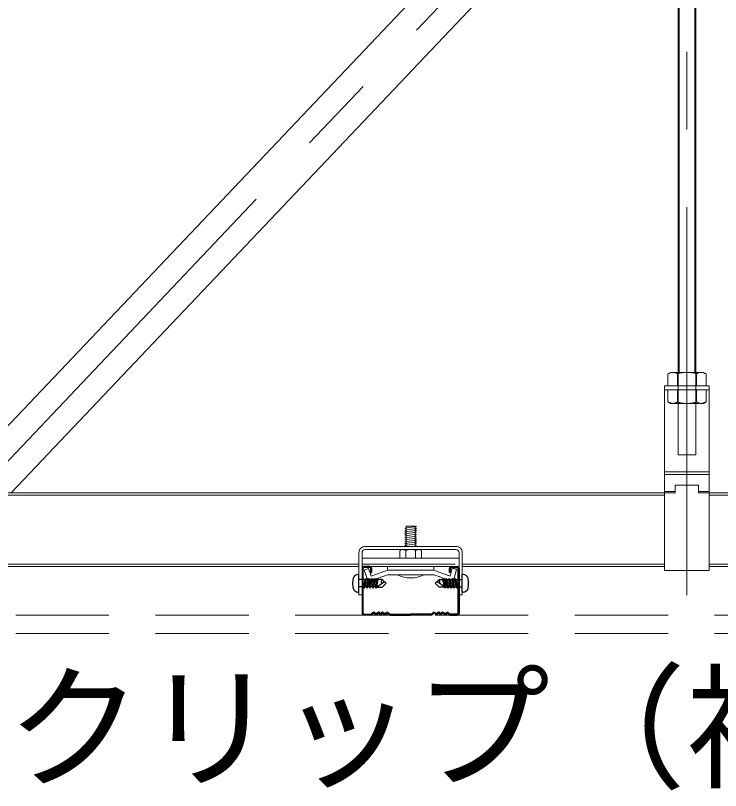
# Model space of a CAD drawing. Units: millimetres, scale not verified. Extents: x -7800 to 7800, y -5387 to 5300.
# Drawn here: x -5464.6 to -5101.5, y -3928.5 to -3529.3 of the extents above; entities that cross this region are included whole.
import ezdxf
from ezdxf.enums import TextEntityAlignment as Align

# ---------------------------------------------------------------- set-up
doc = ezdxf.new("R2010")
doc.units = ezdxf.units.MM
doc.header["$LTSCALE"] = 40
for name, pattern in [('CHAIN1', [8, 5, -1, 1, -1]), ('DASHED1', [1.8, 1.2, -0.6]), ('DASHED2', [3, 2, -1]), ('DOUBLE_CHAIN2', [12.8, 9, -1, 0.6, -0.6, 0.6, -1])]:
    doc.linetypes.add(name, pattern=pattern)
for name, color, linetype, lineweight in [('7-0_中心線', 4, 'CHAIN1', 9), ('7-1_吊り材', 7, 'Continuous', 18), ('7-2_野縁受け', 3, 'Continuous', 18), ('7-3_野縁', 2, 'Continuous', 25), ('7-4_ブレース・補強材', 4, 'Continuous', 9), ('7-6_文字', 7, 'Continuous', 18), ('7-A_クリップ', 7, 'Continuous', 18), ('7-B_補強金具・金具・その他', 3, 'Continuous', 18), ('7-C_ビス・アンカーボルト・強調図形', 2, 'Continuous', 25), ('7-D_パネル', 4, 'DASHED1', 9)]:
    doc.layers.add(name, color=color, linetype=linetype, lineweight=lineweight)
doc.styles.add('ＭＳ ゴシック', font='')
doc.styles.get('ＭＳ ゴシック').set_extended_font_data('MS Gothic')

msp = doc.modelspace()

# ---------------------------------------------------------------- linework, layer by layer
at = {"layer": '7-0_中心線'}
for p, q in [((-5118.73, -3827.96), (-5118.73, -2331.65)), ((-4900.15, -3159.67), (-5524.15, -3817.41))]:
    msp.add_line(p, q, dxfattribs=at)
at = {"layer": '7-1_吊り材'}
for p, q in [((-5123.23, -3713.14), (-5123.23, -2394.44)), ((-5114.23, -3713.14), (-5114.23, -2394.44)), ((-5127.22, -3713.14), (-5128.53, -3713.9)), ((-5128.53, -3720.14), (-5128.53, -3713.9)), ((-5127.22, -3713.14), (-5110.24, -3713.14)), ((-5123.63, -3720.14), (-5123.63, -3713.9)), ((-5113.83, -3720.14), (-5113.83, -3713.9)), ((-5110.24, -3713.14), (-5108.93, -3713.9)), ((-5108.93, -3720.14), (-5108.93, -3713.9)), ((-5130.23, -3720.14), (-5130.23, -3815.14)), ((-5130.23, -3720.14), (-5130.23, -3815.14)), ((-5130.23, -3720.14), (-5107.23, -3720.14)), ((-5128.53, -3720.14), (-5108.93, -3720.14)), ((-5107.23, -3720.14), (-5107.23, -3815.14)), ((-5130.23, -3764.31), (-5107.23, -3764.31)), ((-5130.23, -3765.72), (-5107.23, -3765.72)), ((-5124.73, -3771.15), (-5124.73, -3774.64)), ((-5112.73, -3771.15), (-5124.73, -3771.15)), ((-5130.23, -3774.56), (-5124.73, -3774.56)), ((-5112.73, -3774.56), (-5107.23, -3774.56))]:
    msp.add_line(p, q, dxfattribs=at)
at = {"layer": '7-1_吊り材', "linetype": 'DOUBLE_CHAIN2'}
for p, q in [((-5122.78, -3713.14), (-5122.78, -2394.44)), ((-5114.68, -3713.14), (-5114.68, -2394.44))]:
    msp.add_line(p, q, dxfattribs=at)
at = {"layer": '7-1_吊り材', "linetype": 'DASHED1'}
for p, q in [((-5123.23, -3713.14), (-5123.23, -3755.68)), ((-5114.23, -3755.68), (-5114.23, -3713.14)), ((-5130.23, -3722.14), (-5107.23, -3722.14)), ((-5128.53, -3722.14), (-5128.53, -3728.39)), ((-5108.93, -3722.14), (-5128.53, -3722.14)), ((-5123.63, -3722.14), (-5123.63, -3728.39)), ((-5113.83, -3722.14), (-5113.83, -3728.39)), ((-5108.93, -3722.14), (-5108.93, -3728.39)), ((-5127.22, -3729.14), (-5128.53, -3728.39)), ((-5110.24, -3729.14), (-5108.93, -3728.39)), ((-5110.24, -3729.14), (-5127.22, -3729.14)), ((-5123.23, -3755.68), (-5114.23, -3755.68))]:
    msp.add_line(p, q, dxfattribs=at)
at = {"layer": '7-1_吊り材'}
for points in [[(-5130.23, -3720.14), (-5130.23, -3815.14), (-5107.23, -3815.14)], [(-5112.73, -3771.15), (-5112.73, -3775.14), (-5107.23, -3775.14)], [(-5130.23, -3775.14), (-5124.73, -3775.14), (-5124.73, -3774.64)]]:
    msp.add_lwpolyline(points, dxfattribs=at)
for centre, radius, start, end in [((-5125.33, -3719.92), 6.81, 96.3429, 118.0413), ((-5126.24, -3718.02), 4.88, 57.5712, 88.0446), ((-5118.73, -3729.36), 16.22, 72.412, 107.588), ((-5111.21, -3718.02), 4.88, 91.9554, 122.4288), ((-5112.13, -3719.92), 6.81, 61.9587, 83.6571)]:
    msp.add_arc(centre, radius, start, end, dxfattribs=at)
at = {"layer": '7-1_吊り材', "linetype": 'DASHED1'}
for centre, radius, start, end in [((-5125.33, -3722.37), 6.81, 241.9587, 263.6571), ((-5126.24, -3724.27), 4.88, 271.9554, 302.4288), ((-5118.73, -3712.93), 16.22, 252.412, 287.5879), ((-5111.21, -3724.27), 4.88, 237.5712, 268.0446), ((-5112.13, -3722.37), 6.81, 276.3429, 298.0413)]:
    msp.add_arc(centre, radius, start, end, dxfattribs=at)
at = {"layer": '7-2_野縁受け'}
for p, q in [((-5592.37, -3775.14), (-5232.57, -3775.14)), ((-5536.08, -3776.34), (-5286.1, -3776.34)), ((-5293.02, -3776.34), (-5130.23, -3776.34)), ((-5236.1, -3775.14), (-5130.23, -3775.14)), ((-5107.23, -3775.14), (-4933.42, -3775.14)), ((-5107.23, -3776.34), (-4986.08, -3776.34)), ((-5534.48, -3811.94), (-5287.68, -3811.94)), ((-5234.48, -3811.94), (-5130.23, -3811.94)), ((-5107.23, -3811.94), (-4987.68, -3811.94)), ((-5534.48, -3813.14), (-5287.68, -3813.14)), ((-5234.48, -3813.14), (-5130.23, -3813.14)), ((-5107.23, -3813.14), (-4987.68, -3813.14))]:
    msp.add_line(p, q, dxfattribs=at)
at = {"layer": '7-2_野縁受け', "linetype": 'DASHED1'}
for p, q in [((-5286.08, -3811.94), (-5236.05, -3811.94)), ((-5286.08, -3813.14), (-5236.08, -3813.14))]:
    msp.add_line(p, q, dxfattribs=at)
at = {"layer": '7-3_野縁'}
for p, q in [((-5286.08, -3814.14), (-5286.08, -3837.1)), ((-5285.58, -3837.12), (-5285.58, -3814.14)), ((-5282.08, -3813.14), (-5285.08, -3813.14)), ((-5282.08, -3813.64), (-5285.08, -3813.64)), ((-5281.58, -3816.14), (-5281.58, -3814.14)), ((-5281.58, -3816.14), (-5281.08, -3816.14)), ((-5281.08, -3816.14), (-5281.08, -3814.14)), ((-5241.08, -3816.14), (-5241.08, -3814.14)), ((-5240.58, -3816.14), (-5241.08, -3816.14)), ((-5240.58, -3816.14), (-5240.58, -3814.14)), ((-5240.08, -3813.14), (-5237.08, -3813.14)), ((-5240.08, -3813.64), (-5237.08, -3813.64)), ((-5236.58, -3837.12), (-5236.58, -3814.14)), ((-5236.08, -3814.14), (-5236.08, -3837.1)), ((-5285.08, -3837.64), (-5281.49, -3837.64)), ((-5285.08, -3837.64), (-5281.49, -3837.64)), ((-5281.49, -3838.14), (-5285.08, -3838.14)), ((-5281.49, -3838.14), (-5285.08, -3838.14)), ((-5280.43, -3836.79), (-5281.14, -3837.5)), ((-5281.14, -3837.5), (-5280.43, -3836.79)), ((-5280.08, -3837.14), (-5280.79, -3837.85)), ((-5280.08, -3837.14), (-5280.79, -3837.85)), ((-5273.08, -3837.14), (-5272.37, -3837.85)), ((-5272.72, -3836.79), (-5272.02, -3837.5)), ((-5271.66, -3837.64), (-5261.08, -3837.64)), ((-5271.66, -3838.14), (-5261.08, -3838.14)), ((-5250.49, -3837.64), (-5261.08, -3837.64)), ((-5250.49, -3838.14), (-5261.08, -3838.14)), ((-5249.43, -3836.79), (-5250.14, -3837.5)), ((-5249.08, -3837.14), (-5249.78, -3837.85)), ((-5242.08, -3837.14), (-5241.37, -3837.85)), ((-5242.08, -3837.14), (-5241.37, -3837.85)), ((-5241.72, -3836.79), (-5241.02, -3837.5)), ((-5241.02, -3837.5), (-5241.72, -3836.79)), ((-5237.08, -3837.64), (-5240.66, -3837.64)), ((-5237.08, -3837.64), (-5240.66, -3837.64)), ((-5240.66, -3838.14), (-5237.08, -3838.14)), ((-5240.66, -3838.14), (-5237.08, -3838.14))]:
    msp.add_line(p, q, dxfattribs=at)
for centre, radius, start, end in [((-5285.08, -3814.14), 1, 90.003, 180.003), ((-5285.08, -3814.14), 0.5, 90.003, 180.003), ((-5282.08, -3814.14), 1, 0.003, 90.003), ((-5282.08, -3814.14), 0.5, 0.003, 90.003), ((-5240.08, -3814.14), 1, 89.997, 179.997), ((-5240.08, -3814.14), 0.5, 89.997, 179.997), ((-5237.08, -3814.14), 1, 359.997, 89.997), ((-5237.08, -3814.14), 0.5, 359.997, 89.997), ((-5285.08, -3837.14), 1, 177.476, 270), ((-5285.08, -3837.14), 1, 177.476, 270), ((-5285.08, -3837.14), 0.5, 177.476, 270), ((-5285.08, -3837.14), 0.5, 177.476, 270), ((-5281.49, -3837.14), 0.5, 270, 315), ((-5281.49, -3837.14), 0.5, 270, 315), ((-5281.49, -3837.14), 1, 270, 315), ((-5281.49, -3837.14), 1, 270, 315), ((-5280.08, -3837.14), 0.5, 46.3972, 135), ((-5278.83, -3835.83), 1.81, 226.3972, 313.6028), ((-5278.83, -3835.83), 1.31, 226.3972, 313.6028), ((-5277.58, -3837.14), 0.5, 36.8699, 133.6028), ((-5276.58, -3836.39), 1.25, 216.8699, 323.1301), ((-5276.58, -3836.39), 0.75, 216.8699, 323.1301), ((-5275.58, -3837.14), 0.5, 46.3972, 143.1301), ((-5275.58, -3837.14), 0.5, 36.8699, 143.1301), ((-5274.33, -3835.83), 1.81, 226.3972, 313.6028), ((-5274.33, -3835.83), 1.31, 226.3972, 313.6028), ((-5273.08, -3837.14), 0.5, 45, 133.6028), ((-5271.66, -3837.14), 1, 225, 270), ((-5271.66, -3837.14), 0.5, 225, 270), ((-5250.49, -3837.14), 0.5, 270, 315), ((-5250.49, -3837.14), 1, 270, 315), ((-5249.08, -3837.14), 0.5, 46.3972, 135), ((-5247.83, -3835.83), 1.81, 226.3972, 313.6028), ((-5247.83, -3835.83), 1.31, 226.3972, 313.6028), ((-5246.58, -3837.14), 0.5, 36.8699, 143.1301), ((-5246.58, -3837.14), 0.5, 36.8699, 133.6028), ((-5245.58, -3836.39), 1.25, 216.8699, 323.1301), ((-5245.58, -3836.39), 0.75, 216.8699, 323.1301), ((-5244.58, -3837.14), 0.5, 46.3972, 143.1301), ((-5243.33, -3835.83), 1.81, 226.3972, 313.6028), ((-5243.33, -3835.83), 1.31, 226.3972, 313.6028), ((-5242.08, -3837.14), 0.5, 45, 133.6028), ((-5240.66, -3837.14), 1, 225, 270), ((-5240.66, -3837.14), 1, 225, 270), ((-5240.66, -3837.14), 0.5, 225, 270), ((-5240.66, -3837.14), 0.5, 225, 270), ((-5237.08, -3837.14), 1, 270, 2.524), ((-5237.08, -3837.14), 1, 270, 2.524), ((-5237.08, -3837.14), 0.5, 270, 2.524), ((-5237.08, -3837.14), 0.5, 270, 2.524)]:
    msp.add_arc(centre, radius, start, end, dxfattribs=at)
at = {"layer": '7-4_ブレース・補強材'}
for p, q in [((-5123.23, -3376.65), (-5501.28, -3775.14)), ((-5123.23, -3412.97), (-5466.82, -3775.14))]:
    msp.add_line(p, q, dxfattribs=at)
at = {"layer": '7-A_クリップ'}
for p, q in [((-5263.3, -3792.35), (-5258.8, -3792.35)), ((-5263.3, -3802.76), (-5263.3, -3792.35)), ((-5258.05, -3792.51), (-5258.8, -3792.35)), ((-5258.8, -3802.76), (-5258.8, -3792.38)), ((-5258.05, -3793.51), (-5264.05, -3794.35)), ((-5264.05, -3794.35), (-5263.3, -3794.75)), ((-5258.05, -3794.51), (-5264.05, -3795.35)), ((-5264.05, -3795.35), (-5263.3, -3795.75)), ((-5258.05, -3795.51), (-5264.05, -3796.35)), ((-5264.05, -3796.35), (-5263.3, -3796.75)), ((-5258.05, -3796.51), (-5264.05, -3797.35)), ((-5258.05, -3793.51), (-5258.8, -3793.12)), ((-5258.05, -3794.51), (-5258.8, -3794.12)), ((-5258.05, -3795.51), (-5258.8, -3795.12)), ((-5258.05, -3796.51), (-5258.8, -3796.12)), ((-5264.05, -3797.35), (-5263.3, -3797.75)), ((-5258.05, -3797.51), (-5264.05, -3798.35)), ((-5264.05, -3798.35), (-5263.3, -3798.75)), ((-5258.05, -3798.51), (-5264.05, -3799.35)), ((-5264.05, -3799.35), (-5263.3, -3799.75)), ((-5258.05, -3799.51), (-5264.05, -3800.35)), ((-5264.05, -3800.35), (-5263.3, -3800.75)), ((-5258.05, -3800.51), (-5264.05, -3801.35)), ((-5258.05, -3797.51), (-5258.8, -3797.12)), ((-5258.05, -3798.51), (-5258.8, -3798.12)), ((-5258.05, -3799.51), (-5258.8, -3799.12)), ((-5258.05, -3800.51), (-5258.8, -3800.12)), ((-5265.55, -3804.36), (-5256.55, -3804.36)), ((-5265.19, -3804.45), (-5263.55, -3804.86)), ((-5265.19, -3804.45), (-5263.55, -3804.86)), ((-5264.05, -3801.35), (-5263.3, -3801.75)), ((-5258.05, -3801.51), (-5264.05, -3802.35)), ((-5264.05, -3802.35), (-5263.3, -3802.75)), ((-5258.05, -3802.51), (-5259.85, -3802.76)), ((-5258.05, -3801.51), (-5258.8, -3801.12)), ((-5258.05, -3802.51), (-5258.8, -3802.12)), ((-5256.9, -3804.45), (-5258.55, -3804.86)), ((-5256.9, -3804.45), (-5258.55, -3804.86)), ((-5266.55, -3805.36), (-5266.55, -3808.86)), ((-5265.88, -3804.53), (-5266.35, -3804.76)), ((-5265.88, -3804.53), (-5266.35, -3804.76)), ((-5263.55, -3804.86), (-5263.55, -3804.88)), ((-5263.55, -3804.88), (-5263.55, -3808.86)), ((-5258.83, -3804.76), (-5258.55, -3804.86)), ((-5258.83, -3804.76), (-5258.55, -3804.86)), ((-5258.55, -3804.86), (-5258.55, -3808.86)), ((-5256.22, -3804.53), (-5255.75, -3804.76)), ((-5256.22, -3804.53), (-5255.75, -3804.76)), ((-5255.55, -3805.36), (-5255.55, -3808.86)), ((-5286.05, -3808.86), (-5286.05, -3813.16)), ((-5286.05, -3808.86), (-5236.05, -3808.86)), ((-5266.55, -3808.86), (-5255.55, -3808.86)), ((-5282.84, -3814.15), (-5285, -3814.94)), ((-5282.84, -3814.15), (-5285, -3814.94)), ((-5283.6, -3818.79), (-5285, -3814.94)), ((-5283.81, -3818.22), (-5285, -3814.94)), ((-5281.4, -3818.1), (-5282.84, -3814.15)), ((-5281.4, -3818.1), (-5282.84, -3814.15)), ((-5273.04, -3815.05), (-5281.4, -3818.1)), ((-5273.04, -3813.16), (-5273.04, -3815.05)), ((-5273.04, -3815.05), (-5261.05, -3815.05)), ((-5249.05, -3815.05), (-5261.05, -3815.05)), ((-5249.05, -3815.05), (-5261.05, -3815.05)), ((-5249.05, -3815.05), (-5261.05, -3815.05)), ((-5249.05, -3815.05), (-5241.65, -3817.75)), ((-5249.04, -3813.16), (-5249.04, -3815.06)), ((-5240.69, -3818.1), (-5239.6, -3814.04)), ((-5239.6, -3814.04), (-5237.38, -3814.64)), ((-5238.44, -3818.59), (-5237.38, -3814.64)), ((-5280.64, -3820.15), (-5272.94, -3817.35)), ((-5272.26, -3817.35), (-5272.94, -3817.35)), ((-5261.05, -3817.35), (-5272.26, -3817.35)), ((-5254.05, -3817.35), (-5268.05, -3817.35)), ((-5261.05, -3817.35), (-5249.83, -3817.35)), ((-5261.05, -3817.35), (-5251.32, -3817.35)), ((-5261.05, -3817.35), (-5251.9, -3817.35)), ((-5251.56, -3817.35), (-5249.83, -3817.35)), ((-5251.07, -3817.35), (-5249.16, -3817.35)), ((-5245.91, -3818.53), (-5249.16, -3817.35)), ((-5241.46, -3820.15), (-5246.65, -3818.26)), ((-5241.95, -3817.64), (-5240.69, -3818.1))]:
    msp.add_line(p, q, dxfattribs=at)
for points in [[(-5258.05, -3792.51), (-5264.05, -3793.35), (-5263.3, -3793.75)], [(-5286.05, -3813.16), (-5236.05, -3813.16), (-5236.05, -3808.86)]]:
    msp.add_lwpolyline(points, dxfattribs=at)
for centre, radius, start, end in [((-5265.55, -3805.36), 1, 90, 180), ((-5265.43, -3805.42), 1, 75.942, 116.6021), ((-5265.43, -3805.42), 1, 75.942, 116.6021), ((-5261.05, -3810.86), 6.5, 70.0181, 112.6198), ((-5261.05, -3810.86), 6.5, 70.0181, 112.6198), ((-5256.66, -3805.42), 1, 63.7347, 103.8602), ((-5256.66, -3805.42), 1, 63.7347, 103.8602), ((-5256.55, -3805.36), 1, 0, 90), ((-5281.44, -3818), 2.3, 200, 300), ((-5261.05, -3803.35), 15.65, 243.4349, 296.565), ((-5240.66, -3818), 2.3, 245, 345)]:
    msp.add_arc(centre, radius, start, end, dxfattribs=at)
at = {"layer": '7-B_補強金具・金具・その他'}
for p, q in [((-5237.68, -3802.76), (-5284.48, -3802.76)), ((-5237.68, -3804.36), (-5284.48, -3804.36)), ((-5287.68, -3805.96), (-5287.68, -3827.76)), ((-5286.08, -3805.96), (-5286.08, -3827.76)), ((-5236.08, -3805.96), (-5236.08, -3827.76)), ((-5234.48, -3805.96), (-5234.48, -3827.76)), ((-5287.68, -3827.76), (-5286.08, -3827.76)), ((-5236.08, -3827.76), (-5234.48, -3827.76))]:
    msp.add_line(p, q, dxfattribs=at)
for centre, radius, start, end in [((-5284.48, -3805.96), 3.2, 90, 180.0024), ((-5284.48, -3805.96), 1.6, 90, 180.0024), ((-5237.68, -3805.96), 3.2, 359.9988, 90), ((-5237.68, -3805.96), 1.6, 359.9988, 90)]:
    msp.add_arc(centre, radius, start, end, dxfattribs=at)
at = {"layer": '7-C_ビス・アンカーボルト・強調図形'}
for p, q in [((-5288.18, -3817.27), (-5287.68, -3817.27)), ((-5287.68, -3826.27), (-5287.68, -3817.27)), ((-5284.73, -3819.91), (-5285.56, -3819.91)), ((-5284.71, -3822.74), (-5284.02, -3819.27)), ((-5284.53, -3819.9), (-5284.02, -3819.27)), ((-5284.51, -3823.65), (-5283.76, -3819.9)), ((-5283.76, -3819.9), (-5284.02, -3819.27)), ((-5283.01, -3819.9), (-5283.76, -3819.9)), ((-5283.76, -3823.65), (-5283.01, -3819.9)), ((-5283.51, -3824.27), (-5282.51, -3819.27)), ((-5283.01, -3819.9), (-5282.51, -3819.27)), ((-5283, -3823.65), (-5282.25, -3819.9)), ((-5282.25, -3819.9), (-5282.51, -3819.27)), ((-5281.5, -3819.9), (-5282.25, -3819.9)), ((-5282.25, -3823.65), (-5281.5, -3819.9)), ((-5281.99, -3824.27), (-5280.99, -3819.27)), ((-5281.5, -3819.9), (-5280.99, -3819.27)), ((-5281.48, -3823.65), (-5280.73, -3819.9)), ((-5280.73, -3819.9), (-5280.99, -3819.27)), ((-5279.98, -3819.9), (-5280.73, -3819.9)), ((-5280.73, -3823.65), (-5279.98, -3819.9)), ((-5280.48, -3824.27), (-5279.48, -3819.27)), ((-5279.98, -3819.9), (-5279.48, -3819.27)), ((-5279.97, -3823.65), (-5279.22, -3819.9)), ((-5279.22, -3819.9), (-5279.48, -3819.27)), ((-5278.47, -3819.9), (-5279.22, -3819.9)), ((-5279.22, -3823.65), (-5278.47, -3819.9)), ((-5278.96, -3824.27), (-5277.96, -3819.27)), ((-5278.47, -3819.9), (-5277.96, -3819.27)), ((-5278.45, -3823.65), (-5277.7, -3819.9)), ((-5277.7, -3819.9), (-5277.96, -3819.27)), ((-5275.7, -3819.77), (-5277.76, -3819.77)), ((-5273.7, -3821.77), (-5275.7, -3819.77)), ((-5248.45, -3821.77), (-5246.45, -3819.77)), ((-5246.45, -3819.77), (-5244.4, -3819.77)), ((-5244.45, -3819.9), (-5244.2, -3819.27)), ((-5243.7, -3823.65), (-5244.45, -3819.9)), ((-5243.69, -3819.9), (-5244.2, -3819.27)), ((-5243.2, -3824.27), (-5244.2, -3819.27)), ((-5243.69, -3819.9), (-5242.94, -3819.9)), ((-5242.94, -3823.65), (-5243.69, -3819.9)), ((-5242.94, -3819.9), (-5242.68, -3819.27)), ((-5242.19, -3823.65), (-5242.94, -3819.9)), ((-5242.17, -3819.9), (-5242.68, -3819.27)), ((-5241.68, -3824.27), (-5242.68, -3819.27)), ((-5242.17, -3819.9), (-5241.42, -3819.9)), ((-5241.42, -3823.65), (-5242.17, -3819.9)), ((-5241.42, -3819.9), (-5241.17, -3819.27)), ((-5240.67, -3823.65), (-5241.42, -3819.9)), ((-5240.66, -3819.9), (-5241.17, -3819.27)), ((-5240.17, -3824.27), (-5241.17, -3819.27)), ((-5240.66, -3819.9), (-5239.91, -3819.9)), ((-5239.91, -3823.65), (-5240.66, -3819.9)), ((-5239.91, -3819.9), (-5239.65, -3819.27)), ((-5239.16, -3823.65), (-5239.91, -3819.9)), ((-5239.14, -3819.9), (-5239.65, -3819.27)), ((-5238.65, -3824.27), (-5239.65, -3819.27)), ((-5239.14, -3819.9), (-5238.39, -3819.9)), ((-5238.39, -3823.65), (-5239.14, -3819.9)), ((-5238.39, -3819.9), (-5238.14, -3819.27)), ((-5237.64, -3823.65), (-5238.39, -3819.9)), ((-5237.63, -3819.9), (-5238.14, -3819.27)), ((-5237.44, -3822.74), (-5238.14, -3819.27)), ((-5237.43, -3819.91), (-5236.6, -3819.91)), ((-5233.98, -3817.27), (-5234.48, -3817.27)), ((-5234.48, -3826.27), (-5234.48, -3817.27)), ((-5284.73, -3823.66), (-5285.56, -3823.66)), ((-5285.3, -3823.66), (-5284.73, -3820.84)), ((-5285.04, -3824.29), (-5285.3, -3823.66)), ((-5285.04, -3824.29), (-5284.73, -3822.75)), ((-5285.04, -3824.29), (-5284.73, -3823.91)), ((-5284.71, -3823.89), (-5284.51, -3823.65)), ((-5283.76, -3823.65), (-5284.71, -3823.65)), ((-5283.51, -3824.27), (-5283.76, -3823.65)), ((-5283.51, -3824.27), (-5283, -3823.65)), ((-5282.25, -3823.65), (-5283, -3823.65)), ((-5281.99, -3824.27), (-5282.25, -3823.65)), ((-5281.99, -3824.27), (-5281.48, -3823.65)), ((-5280.73, -3823.65), (-5281.48, -3823.65)), ((-5280.48, -3824.27), (-5280.73, -3823.65)), ((-5280.48, -3824.27), (-5279.97, -3823.65)), ((-5279.22, -3823.65), (-5279.97, -3823.65)), ((-5278.96, -3824.27), (-5279.22, -3823.65)), ((-5278.96, -3824.27), (-5278.45, -3823.65)), ((-5278.56, -3823.77), (-5275.7, -3823.77)), ((-5278.45, -3823.65), (-5274.53, -3820.94)), ((-5275.7, -3823.77), (-5273.7, -3821.77)), ((-5246.45, -3823.77), (-5248.45, -3821.77)), ((-5243.7, -3823.65), (-5247.63, -3820.94)), ((-5243.6, -3823.77), (-5246.45, -3823.77)), ((-5243.2, -3824.27), (-5243.7, -3823.65)), ((-5243.2, -3824.27), (-5242.94, -3823.65)), ((-5242.94, -3823.65), (-5242.19, -3823.65)), ((-5241.68, -3824.27), (-5242.19, -3823.65)), ((-5241.68, -3824.27), (-5241.42, -3823.65)), ((-5241.42, -3823.65), (-5240.67, -3823.65)), ((-5240.17, -3824.27), (-5240.67, -3823.65)), ((-5240.17, -3824.27), (-5239.91, -3823.65)), ((-5239.91, -3823.65), (-5239.16, -3823.65)), ((-5238.65, -3824.27), (-5239.16, -3823.65)), ((-5238.65, -3824.27), (-5238.39, -3823.65)), ((-5238.39, -3823.65), (-5237.44, -3823.65)), ((-5237.44, -3823.89), (-5237.64, -3823.65)), ((-5236.86, -3823.66), (-5237.43, -3820.84)), ((-5237.12, -3824.29), (-5237.43, -3822.75)), ((-5237.43, -3823.66), (-5236.6, -3823.66)), ((-5237.12, -3824.29), (-5237.43, -3823.91)), ((-5237.12, -3824.29), (-5236.86, -3823.66)), ((-5288.18, -3826.27), (-5287.68, -3826.27)), ((-5233.98, -3826.27), (-5234.48, -3826.27))]:
    msp.add_line(p, q, dxfattribs=at)
at = {"layer": '7-C_ビス・アンカーボルト・強調図形', "linetype": 'DASHED2'}
for p, q in [((-5287.67, -3819.9), (-5287.7, -3819.9)), ((-5285.56, -3819.91), (-5287.68, -3819.91)), ((-5236.6, -3819.91), (-5234.48, -3819.91)), ((-5234.49, -3819.9), (-5234.45, -3819.9)), ((-5285.56, -3823.66), (-5287.68, -3823.66)), ((-5287.67, -3823.65), (-5287.67, -3823.65)), ((-5236.6, -3823.66), (-5234.48, -3823.66)), ((-5234.49, -3823.65), (-5234.48, -3823.65))]:
    msp.add_line(p, q, dxfattribs=at)
at = {"layer": '7-C_ビス・アンカーボルト・強調図形'}
for points in [[(-5284.72, -3820.83), (-5284.53, -3819.9), (-5284.72, -3819.9)], [(-5237.44, -3820.83), (-5237.62, -3819.9), (-5237.44, -3819.9)]]:
    msp.add_lwpolyline(points, dxfattribs=at)
for centre, radius, start, end in [((-5280.35, -3821.77), 10.62, 166.104, 180), ((-5288.18, -3819.83), 2.56, 90, 166.104), ((-5274.53, -3820.94), 1.66, 135, 214.5524), ((-5247.63, -3820.94), 1.66, 325.4476, 45), ((-5233.98, -3819.83), 2.56, 13.896, 90), ((-5241.8, -3821.77), 10.62, 360, 13.896), ((-5280.35, -3821.77), 10.62, 180, 193.8961), ((-5288.18, -3823.71), 2.56, 193.8961, 270), ((-5233.98, -3823.71), 2.56, 270, 346.1039), ((-5241.8, -3821.77), 10.62, 346.1039, 0)]:
    msp.add_arc(centre, radius, start, end, dxfattribs=at)
at = {"layer": '7-D_パネル'}
for p, q in [((-4912.47, -3838.14), (-7208.38, -3838.14)), ((-4912.47, -3847.64), (-7208.38, -3847.64))]:
    msp.add_line(p, q, dxfattribs=at)

# ---------------------------------------------------------------- texts
at = {"layer": '7-6_文字', "style": 'ＭＳ ゴシック'}
msp.add_text('クリップ（補強部）', height=51.32, dxfattribs=at).set_placement((-5469.27, -3937.19), align=Align.BOTTOM_LEFT)

doc.saveas('drawing.dxf')
